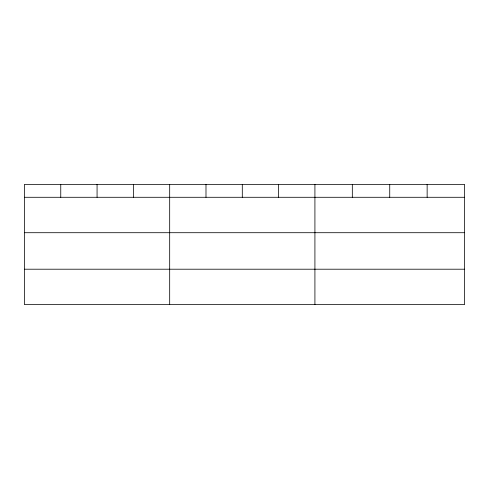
<?xml version="1.0" encoding="UTF-8"?>
<svg xmlns="http://www.w3.org/2000/svg" width="489" height="489" viewBox="0 0 489 489"><rect width="100%" height="100%" fill="white"/><g stroke="black" fill="none" stroke-linecap="round" stroke-linejoin="round"><path stroke-width="0.73" d="M464.55 232.709L464.55 184.371L24.45 184.371L24.45 304.629L464.55 304.629L464.55 232.709L24.45 232.709M24.45 197.287L464.55 197.287M24.45 269.207L464.55 269.207M427.141 184.371L427.141 197.287M389.733 184.371L389.733 197.287M352.324 184.371L352.324 197.287M314.916 184.371L314.916 304.629M278.608 184.371L278.608 197.287M242.299 184.371L242.299 197.287M205.991 184.371L205.991 197.287M169.683 184.371L169.683 304.629M133.375 184.371L133.375 197.287M97.067 184.371L97.067 197.287M60.758 184.371L60.758 197.287"/></g></svg>
